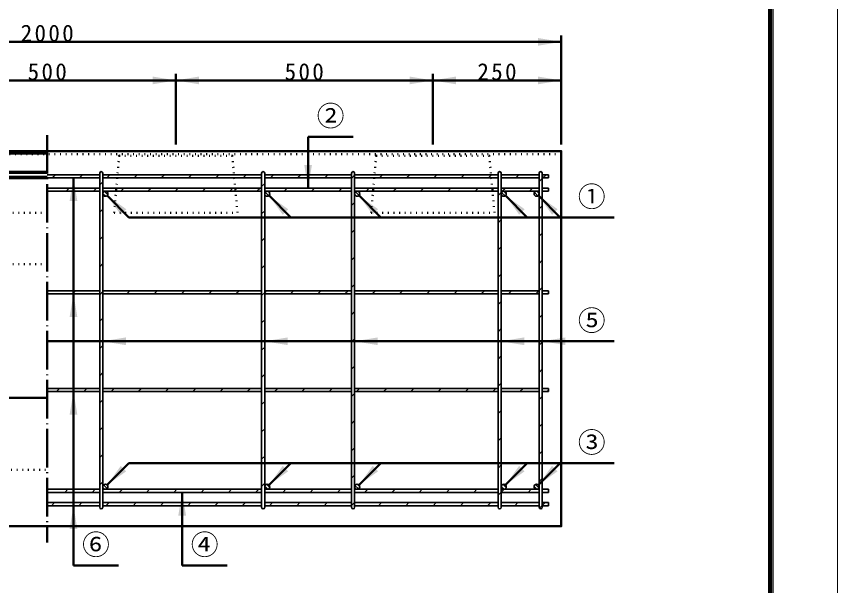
# Model space of a CAD drawing. Units: millimetres, scale not verified. Extents: x -2102 to 2102, y -1485 to 1485.
# Drawn here: x 824 to 2102, y -599 to 287 of the extents above; entities that cross this region are included whole.
import ezdxf
from ezdxf.enums import TextEntityAlignment as Align

# ---------------------------------------------------------------- set-up
doc = ezdxf.new("R2010")
doc.units = ezdxf.units.MM
doc.header["$LTSCALE"] = 5
doc.linetypes.add('DOTTED', pattern=[1.75, 0.25, -1.5])
doc.linetypes.add('LONG_DASHED_DOTTED', pattern=[15.25, 12, -1.5, 0.25, -1.5])
doc.layers.add('0-0_V-nasSTD', color=7, linetype='Continuous', lineweight=35)
doc.layers.add('0-1_0', color=7, linetype='Continuous', lineweight=50)
doc.styles.add('ＭＳ ゴシック', font='')
doc.styles.get('ＭＳ ゴシック').set_extended_font_data('MS Gothic')

msp = doc.modelspace()

# ---------------------------------------------------------------- linework, layer by layer
at = {"layer": '0-0_V-nasSTD', "linetype": 'LONG_DASHED_DOTTED', "lineweight": 50}
msp.add_line((872.475, 102.142), (872.475, -531.858), dxfattribs=at)
at = {"layer": '0-0_V-nasSTD', "lineweight": 50}
for p, q in [((1278.475, 99.506), (1278.475, 19.524)), ((72.475, 73.142), (872.475, 73.142)), ((913.275, -567.676), (913.275, 35.524)), ((1251.644, -26.046), (1217.703, 7.895)), ((1391.644, -26.046), (1357.703, 7.895)), ((1619.644, -26.046), (1585.703, 7.895)), ((1670.844, -26.046), (1636.903, 7.895)), ((1754.875, -218.876), (872.475, -218.876)), ((999.644, -408.507), (965.703, -442.448)), ((1754.875, -408.507), (999.644, -408.507)), ((1251.644, -408.507), (1217.703, -442.448)), ((1391.644, -408.507), (1357.703, -442.448)), ((1619.644, -408.507), (1585.703, -442.448)), ((1670.844, -408.507), (1636.903, -442.448)), ((1082.475, -567.676), (1082.475, -454.076))]:
    msp.add_line(p, q, dxfattribs=at)
at = {"layer": '0-0_V-nasSTD', "linetype": 'DOTTED', "lineweight": 50}
for p, q in [((1672.475, 72.342), (72.475, 72.342)), ((872.475, -18.858), (72.475, -18.858)), ((872.475, -98.858), (72.475, -98.858)), ((72.475, -418.858), (872.475, -418.858))]:
    msp.add_line(p, q, dxfattribs=at)
at = {"layer": '0-0_V-nasSTD'}
for p, q in [((961.415, 14.448), (966.599, 9.264)), ((1211.66, 13.104), (1217.255, 7.509)), ((1215.808, 14.613), (1218.764, 11.656)), ((1352.355, 13.83), (1357.982, 8.204)), ((1579.535, 12.925), (1585.076, 7.384)), ((1583.432, 14.685), (1586.836, 11.281)), ((1634.312, 14.717), (1638.068, 10.96)), ((958.915, 11.29), (963.442, 6.764)), ((1351.085, 9.443), (1353.595, 6.934)), ((1630.624, 12.747), (1636.098, 7.273)), ((960.076, -442.419), (965.733, -448.075)), ((1210.97, -444.411), (1215.741, -449.182)), ((1213.676, -441.46), (1218.691, -446.475)), ((1351.356, -443.375), (1356.776, -448.796)), ((1354.914, -441.277), (1358.875, -445.237)), ((1578.922, -444.667), (1583.484, -449.23)), ((1581.45, -441.539), (1586.612, -446.701)), ((1630.09, -444.924), (1634.427, -449.261)), ((1632.446, -441.623), (1637.728, -446.905)), ((959.668, -447.668), (960.483, -448.483))]:
    msp.add_line(p, q, dxfattribs=at)
at = {"layer": '0-0_V-nasSTD', "lineweight": 18}
for points in [[(-2102.5, -1485), (-2102.5, 1485), (2102.5, 1485), (2102.5, -1485)], [(-2002.5, -1385), (-2002.5, 1385), (2002.5, 1385), (2002.5, -1385)]]:
    msp.add_lwpolyline(points, close=True, dxfattribs=at)
at = {"layer": '0-0_V-nasSTD', "lineweight": 100}
msp.add_lwpolyline([(1997.5, -1380), (1997.5, 1380), (-1997.5, 1380)], dxfattribs=at)
at = {"layer": '0-0_V-nasSTD', "lineweight": 50}
msp.add_lwpolyline([(72.475, 77.142), (72.475, -506.858), (1672.475, -506.858), (1672.475, 77.142)], close=True, dxfattribs=at)
msp.add_lwpolyline([(1754.875, -26.046), (999.644, -26.046), (965.703, 7.895)], dxfattribs=at)
at = {"layer": '0-0_V-nasSTD'}
for centre, start, end in [((962.875, 10.724), 180, 90), ((962.875, 10.724), 90, 180), ((1214.875, 10.724), 90, 180), ((1214.875, 10.724), 180, 90), ((1354.875, 10.724), 90, 180), ((1354.875, 10.724), 180, 90), ((1582.875, 10.724), 180, 90), ((1582.875, 10.724), 118.40309, 151.59691), ((1582.875, 10.724), 90, 118.40309), ((1634.075, 10.724), 90, 0), ((1634.075, 10.724), 0, 90), ((1582.875, 10.724), 151.59691, 180), ((962.875, -445.276), 270, 180), ((962.875, -445.276), 180, 270), ((1214.875, -445.276), 270, 180), ((1214.875, -445.276), 180, 270), ((1354.875, -445.276), 270, 180), ((1354.875, -445.276), 180, 270), ((1582.875, -445.276), 270, 180), ((1582.875, -445.276), 180, 270), ((1634.075, -445.276), 0, 270), ((1634.075, -445.276), 270, 0)]:
    msp.add_arc(centre, 4, start, end, dxfattribs=at)
for points in [[(1636.475, 241.142), (1636.475, 253.142), (1672.475, 247.142)], [(1036.475, 181.142), (1036.475, 193.142), (1072.475, 187.142)], [(1072.475, 187.142), (1108.475, 181.142), (1108.475, 193.142)], [(1436.475, 181.142), (1436.475, 193.142), (1472.475, 187.142)], [(1472.475, 187.142), (1508.475, 181.142), (1508.475, 193.142)], [(1636.475, 181.142), (1636.475, 193.142), (1672.475, 187.142)], [(1272.475, 55.524), (1278.475, 19.524), (1284.475, 55.524)], [(907.275, -0.476), (913.275, 35.524), (919.275, -0.476)], [(965.703, 7.895), (986.916, -21.803), (995.402, -13.318)], [(1217.703, 7.895), (1238.916, -21.803), (1247.402, -13.318)], [(1357.703, 7.895), (1378.916, -21.803), (1387.402, -13.318)], [(1585.703, 7.895), (1606.916, -21.803), (1615.402, -13.318)], [(1636.903, 7.895), (1658.116, -21.803), (1666.602, -13.318)], [(907.275, -181.276), (913.275, -145.276), (919.275, -181.276)], [(958.875, -218.876), (994.875, -224.876), (994.875, -212.876)], [(1210.875, -218.876), (1246.875, -224.876), (1246.875, -212.876)], [(1350.875, -218.876), (1386.875, -224.876), (1386.875, -212.876)], [(1578.875, -218.876), (1614.875, -224.876), (1614.875, -212.876)], [(1642.875, -218.876), (1678.875, -224.876), (1678.875, -212.876)], [(907.275, -333.276), (913.275, -297.276), (919.275, -333.276)], [(965.703, -442.448), (986.916, -412.75), (995.402, -421.235)], [(1217.703, -442.448), (1238.916, -412.75), (1247.402, -421.235)], [(1357.703, -442.448), (1378.916, -412.75), (1387.402, -421.235)], [(1585.703, -442.448), (1606.916, -412.75), (1615.402, -421.235)], [(1636.903, -442.448), (1658.116, -412.75), (1666.602, -421.235)], [(1076.475, -490.076), (1082.475, -454.076), (1088.475, -490.076)], [(907.275, -510.876), (913.275, -474.876), (919.275, -510.876)]]:
    msp.add_solid(points, dxfattribs=at)
at = {"layer": '0-1_0'}
for p, q in [((1672.475, 87.142), (1672.475, 257.142)), ((72.475, 247.142), (1672.475, 247.142)), ((1072.475, 87.142), (1072.475, 197.142)), ((1472.475, 87.142), (1472.475, 197.142)), ((672.475, 187.142), (1072.475, 187.142)), ((1072.475, 187.142), (1472.475, 187.142)), ((1472.475, 187.142), (1672.475, 187.142)), ((1278.475, 99.542), (1348.475, 99.542)), ((72.475, 44.742), (872.475, 44.742)), ((72.475, 43.542), (872.475, 43.542)), ((72.475, 37.142), (872.475, 37.142)), ((72.475, 35.142), (872.475, 35.142)), ((168.475, -306.858), (872.475, -306.858)), ((913.275, -567.676), (983.275, -567.676)), ((1082.475, -567.676), (1152.475, -567.676))]:
    msp.add_line(p, q, dxfattribs=at)
at = {"layer": '0-1_0', "linetype": 'DOTTED'}
for p, q in [((984.475, 69.942), (976.475, -18.858)), ((984.475, 69.942), (982.075, 72.342)), ((1160.475, 69.942), (1162.875, 72.342)), ((1384.475, 69.942), (1376.475, -18.858)), ((1384.475, 69.942), (1382.075, 72.342)), ((1560.475, 69.942), (1562.875, 72.342)), ((976.475, -18.858), (1168.475, -18.858)), ((1376.475, -18.858), (1568.475, -18.858))]:
    msp.add_line(p, q, dxfattribs=at)
at = {"layer": '0-1_0', "lineweight": 35}
for p, q in [((872.475, 40.324), (954.075, 40.324)), ((880.263, 35.524), (885.063, 40.324)), ((922.689, 35.524), (927.489, 40.324)), ((954.075, 42.724), (954.075, -477.276)), ((958.875, 42.724), (958.875, -477.276)), ((958.875, 40.324), (1206.075, 40.324)), ((969.916, 40.324), (965.116, 35.524)), ((1007.542, 35.524), (1012.342, 40.324)), ((1049.968, 35.524), (1054.768, 40.324)), ((1092.395, 35.524), (1097.195, 40.324)), ((1134.821, 35.524), (1139.621, 40.324)), ((1177.248, 35.524), (1182.048, 40.324)), ((1206.075, 42.724), (1206.075, -477.276)), ((1210.875, 42.724), (1210.875, -477.276)), ((1210.875, 40.324), (1346.075, 40.324)), ((1219.674, 35.524), (1224.474, 40.324)), ((1262.1, 35.524), (1266.9, 40.324)), ((1304.527, 35.524), (1309.327, 40.324)), ((1346.075, 42.724), (1346.075, -477.276)), ((1350.875, 39.445), (1346.075, 34.645)), ((1350.875, 42.724), (1350.875, -477.276)), ((1350.875, 40.324), (1574.075, 40.324)), ((1351.753, 40.324), (1350.875, 39.445)), ((1394.18, 40.324), (1389.38, 35.524)), ((1431.806, 35.524), (1436.606, 40.324)), ((1474.233, 35.524), (1479.033, 40.324)), ((1516.659, 35.524), (1521.459, 40.324)), ((1559.085, 35.524), (1563.342, 39.78)), ((1563.885, 40.324), (1563.342, 39.78)), ((1574.075, 42.724), (1574.075, -477.276)), ((1578.875, 42.724), (1578.875, -477.276)), ((1578.875, 40.324), (1638.075, 40.324)), ((1601.512, 35.524), (1606.312, 40.324)), ((1638.075, 42.724), (1638.075, -477.276)), ((1642.875, 42.724), (1642.875, -477.276)), ((1642.875, 40.324), (1652.475, 40.324)), ((1648.738, 40.324), (1643.938, 35.524)), ((1652.475, 40.324), (1652.475, 35.524)), ((872.475, 35.524), (954.075, 35.524)), ((958.875, 29.283), (954.075, 24.483)), ((958.875, 35.524), (1206.075, 35.524)), ((1210.875, 26.724), (1206.075, 21.924)), ((1210.875, 35.524), (1346.075, 35.524)), ((1350.875, 35.524), (1574.075, 35.524)), ((1578.875, 35.524), (1638.075, 35.524)), ((1642.875, 34.46), (1638.075, 29.66)), ((1642.875, 35.524), (1652.475, 35.524)), ((872.475, 19.524), (954.075, 19.524)), ((872.475, 14.724), (954.075, 14.724)), ((901.889, 14.724), (906.689, 19.524)), ((944.316, 14.724), (949.116, 19.524)), ((958.875, 19.524), (1206.075, 19.524)), ((958.875, 14.724), (1206.075, 14.724)), ((991.542, 19.524), (986.742, 14.724)), ((1029.168, 14.724), (1033.968, 19.524)), ((1071.595, 14.724), (1076.395, 19.524)), ((1114.021, 14.724), (1118.821, 19.524)), ((1156.448, 14.724), (1161.248, 19.524)), ((1198.874, 14.724), (1203.674, 19.524)), ((1210.875, 19.524), (1346.075, 19.524)), ((1210.875, 14.724), (1346.075, 14.724)), ((1241.3, 14.724), (1246.1, 19.524)), ((1283.727, 14.724), (1288.527, 19.524)), ((1326.153, 14.724), (1330.953, 19.524)), ((1350.875, 19.524), (1574.075, 19.524)), ((1350.875, 14.724), (1574.075, 14.724)), ((1368.58, 14.724), (1373.38, 19.524)), ((1411.006, 14.724), (1415.806, 19.524)), ((1453.433, 14.724), (1458.233, 19.524)), ((1495.859, 14.724), (1500.659, 19.524)), ((1538.285, 14.724), (1543.085, 19.524)), ((1578.875, 12.887), (1574.075, 8.087)), ((1578.875, 19.524), (1638.075, 19.524)), ((1578.875, 14.724), (1638.075, 14.724)), ((1585.512, 19.524), (1580.712, 14.724)), ((1623.138, 14.724), (1627.938, 19.524)), ((1642.875, 19.524), (1652.475, 19.524)), ((1642.875, 14.724), (1652.475, 14.724)), ((1652.475, 19.524), (1652.475, 14.724)), ((1350.875, -2.981), (1346.075, -7.781)), ((1642.875, -7.966), (1638.075, -12.766)), ((958.875, -13.144), (954.075, -17.944)), ((1210.875, -15.702), (1206.075, -20.502)), ((1578.875, -29.54), (1574.075, -34.34)), ((1350.875, -45.408), (1346.075, -50.208)), ((1642.875, -50.393), (1638.075, -55.193)), ((958.875, -55.57), (954.075, -60.37)), ((1210.875, -58.129), (1206.075, -62.929)), ((1578.875, -71.966), (1574.075, -76.766)), ((1350.875, -87.834), (1346.075, -92.634)), ((958.875, -97.997), (954.075, -102.797)), ((1210.875, -100.555), (1206.075, -105.355)), ((1642.875, -92.819), (1638.075, -97.619)), ((1578.875, -114.393), (1574.075, -119.193)), ((872.475, -140.476), (954.075, -140.476)), ((911.598, -145.276), (916.398, -140.476)), ((958.875, -140.476), (1206.075, -140.476)), ((996.451, -145.276), (1001.251, -140.476)), ((1038.877, -145.276), (1043.677, -140.476)), ((1081.303, -145.276), (1086.103, -140.476)), ((1123.73, -145.276), (1128.53, -140.476)), ((1166.156, -145.276), (1170.956, -140.476)), ((1210.875, -140.476), (1346.075, -140.476)), ((1213.383, -140.476), (1210.875, -142.984)), ((1251.009, -145.276), (1255.809, -140.476)), ((1293.436, -145.276), (1298.236, -140.476)), ((1335.862, -145.276), (1340.662, -140.476)), ((1350.875, -130.261), (1346.075, -135.061)), ((1350.875, -140.476), (1574.075, -140.476)), ((1378.288, -145.276), (1383.088, -140.476)), ((1420.715, -145.276), (1425.515, -140.476)), ((1463.141, -145.276), (1467.941, -140.476)), ((1505.568, -145.276), (1510.368, -140.476)), ((1547.994, -145.276), (1552.794, -140.476)), ((1578.875, -140.476), (1638.075, -140.476)), ((1590.42, -145.276), (1595.22, -140.476)), ((1632.847, -145.276), (1637.647, -140.476)), ((1642.875, -135.245), (1638.075, -140.045)), ((1642.875, -140.476), (1652.475, -140.476)), ((1652.475, -140.476), (1652.475, -145.276)), ((872.475, -145.276), (954.075, -145.276)), ((954.024, -145.276), (954.075, -145.226)), ((958.875, -141.562), (954.075, -146.362)), ((958.875, -145.276), (1206.075, -145.276)), ((1210.875, -142.981), (1206.075, -147.781)), ((1210.875, -145.276), (1346.075, -145.276)), ((1350.875, -145.276), (1574.075, -145.276)), ((1578.875, -145.276), (1638.075, -145.276)), ((1642.875, -145.276), (1652.475, -145.276)), ((1578.875, -156.819), (1574.075, -161.619)), ((1350.875, -172.687), (1346.075, -177.487)), ((1642.875, -177.672), (1638.075, -182.472)), ((958.875, -182.849), (954.075, -187.649)), ((1210.875, -185.408), (1206.075, -190.208)), ((1578.875, -199.245), (1574.075, -204.045)), ((1350.875, -215.113), (1346.075, -219.913)), ((958.875, -225.276), (954.075, -230.076)), ((1210.875, -227.834), (1206.075, -232.634)), ((1642.875, -220.098), (1638.075, -224.898)), ((1578.875, -241.672), (1574.075, -246.472)), ((958.875, -267.702), (954.075, -272.502)), ((1350.875, -257.54), (1346.075, -262.34)), ((1642.875, -262.525), (1638.075, -267.325)), ((1210.875, -270.261), (1206.075, -275.061)), ((872.475, -292.476), (954.075, -292.476)), ((886.874, -297.276), (891.674, -292.476)), ((929.3, -297.276), (934.1, -292.476)), ((958.875, -292.476), (1206.075, -292.476)), ((971.727, -297.276), (976.527, -292.476)), ((1014.153, -297.276), (1018.953, -292.476)), ((1056.58, -297.276), (1061.38, -292.476)), ((1099.006, -297.276), (1103.806, -292.476)), ((1141.433, -297.276), (1146.233, -292.476)), ((1183.859, -297.276), (1188.659, -292.476)), ((1210.875, -292.476), (1346.075, -292.476)), ((1226.285, -297.276), (1231.085, -292.476)), ((1268.712, -297.276), (1273.512, -292.476)), ((1311.138, -297.276), (1315.938, -292.476)), ((1350.875, -292.476), (1574.075, -292.476)), ((1358.365, -292.476), (1353.565, -297.276)), ((1395.991, -297.276), (1400.791, -292.476)), ((1438.417, -297.276), (1443.217, -292.476)), ((1480.844, -297.276), (1485.644, -292.476)), ((1523.27, -297.276), (1528.07, -292.476)), ((1565.697, -297.276), (1570.497, -292.476)), ((1578.875, -284.098), (1574.075, -288.898)), ((1578.875, -292.476), (1638.075, -292.476)), ((1608.123, -297.276), (1612.923, -292.476)), ((1642.875, -292.476), (1652.475, -292.476)), ((1652.475, -292.476), (1652.475, -297.276)), ((872.475, -297.276), (954.075, -297.276)), ((958.875, -297.276), (1206.075, -297.276)), ((1210.875, -297.276), (1346.075, -297.276)), ((1350.875, -299.966), (1346.075, -304.766)), ((1350.875, -297.276), (1574.075, -297.276)), ((1578.875, -297.276), (1638.075, -297.276)), ((1638.075, -309.751), (1642.875, -304.951)), ((1642.875, -297.276), (1652.475, -297.276)), ((1650.549, -297.276), (1652.475, -295.351)), ((958.875, -310.129), (954.075, -314.929)), ((1210.875, -312.687), (1206.075, -317.487)), ((1574.075, -331.325), (1578.875, -326.525)), ((1350.875, -342.393), (1346.075, -347.193)), ((958.875, -352.555), (954.075, -357.355)), ((1210.875, -355.113), (1206.075, -359.913)), ((1638.075, -352.177), (1642.875, -347.377)), ((1574.075, -373.751), (1578.875, -368.951)), ((958.875, -394.981), (954.075, -399.781)), ((1350.875, -384.819), (1346.075, -389.619)), ((1638.075, -394.604), (1642.875, -389.804)), ((1210.875, -397.54), (1206.075, -402.34)), ((1574.075, -416.177), (1578.875, -411.377)), ((1350.875, -427.245), (1346.075, -432.045)), ((1638.075, -437.03), (1642.875, -432.23)), ((958.875, -437.408), (954.075, -442.208)), ((1210.875, -439.966), (1206.075, -444.766)), ((872.475, -449.276), (954.075, -449.276)), ((872.475, -454.076), (954.075, -454.076)), ((899.78, -454.076), (904.58, -449.276)), ((942.206, -454.076), (947.006, -449.276)), ((958.875, -449.276), (1206.075, -449.276)), ((958.875, -454.076), (1206.075, -454.076)), ((984.633, -454.076), (989.433, -449.276)), ((1027.059, -454.076), (1031.859, -449.276)), ((1069.485, -454.076), (1074.285, -449.276)), ((1111.912, -454.076), (1116.712, -449.276)), ((1154.338, -454.076), (1159.138, -449.276)), ((1196.765, -454.076), (1201.565, -449.276)), ((1210.875, -449.276), (1346.075, -449.276)), ((1210.875, -454.076), (1346.075, -454.076)), ((1243.991, -449.276), (1239.191, -454.076)), ((1281.617, -454.076), (1286.417, -449.276)), ((1324.044, -454.076), (1328.844, -449.276)), ((1350.875, -449.276), (1574.075, -449.276)), ((1350.875, -454.076), (1574.075, -454.076)), ((1366.47, -454.076), (1371.27, -449.276)), ((1408.897, -454.076), (1413.697, -449.276)), ((1451.323, -454.076), (1456.123, -449.276)), ((1493.749, -454.076), (1498.549, -449.276)), ((1536.176, -454.076), (1540.976, -449.276)), ((1574.075, -458.604), (1578.875, -453.804)), ((1578.875, -449.276), (1638.075, -449.276)), ((1578.875, -453.804), (1583.402, -449.276)), ((1578.875, -454.076), (1638.075, -454.076)), ((1621.029, -454.076), (1625.829, -449.276)), ((1642.875, -449.276), (1652.475, -449.276)), ((1642.875, -454.076), (1652.475, -454.076)), ((1652.475, -449.276), (1652.475, -454.076)), ((872.475, -470.076), (954.075, -470.076)), ((878.98, -474.876), (883.78, -470.076)), ((921.406, -474.876), (926.206, -470.076)), ((958.875, -470.076), (1206.075, -470.076)), ((968.633, -470.076), (963.833, -474.876)), ((1006.259, -474.876), (1011.059, -470.076)), ((1048.685, -474.876), (1053.485, -470.076)), ((1091.112, -474.876), (1095.912, -470.076)), ((1133.538, -474.876), (1138.338, -470.076)), ((1175.965, -474.876), (1180.765, -470.076)), ((1210.875, -470.076), (1346.075, -470.076)), ((1223.191, -470.076), (1218.391, -474.876)), ((1260.817, -474.876), (1265.617, -470.076)), ((1303.244, -474.876), (1308.044, -470.076)), ((1346.075, -474.472), (1350.875, -469.672)), ((1350.875, -470.076), (1574.075, -470.076)), ((1388.097, -474.876), (1392.897, -470.076)), ((1430.523, -474.876), (1435.323, -470.076)), ((1472.949, -474.876), (1477.749, -470.076)), ((1515.376, -474.876), (1520.176, -470.076)), ((1557.802, -474.876), (1562.602, -470.076)), ((1578.875, -470.076), (1638.075, -470.076)), ((1600.229, -474.876), (1605.029, -470.076)), ((1642.875, -470.076), (1652.475, -470.076)), ((1642.875, -474.657), (1647.455, -470.076)), ((1652.475, -470.076), (1652.475, -474.876)), ((872.475, -474.876), (954.075, -474.876)), ((958.875, -474.876), (1206.075, -474.876)), ((1210.875, -474.876), (1346.075, -474.876)), ((1345.67, -474.876), (1346.075, -474.472)), ((1350.875, -474.876), (1574.075, -474.876)), ((1578.875, -474.876), (1638.075, -474.876)), ((1638.671, -478.86), (1642.875, -474.657)), ((1642.875, -474.876), (1652.475, -474.876))]:
    msp.add_line(p, q, dxfattribs=at)
at = {"layer": '0-1_0', "linetype": 'DOTTED'}
for points in [[(984.475, 69.942), (1160.475, 69.942), (1168.475, -18.858)], [(1384.475, 69.942), (1560.475, 69.942), (1568.475, -18.858)]]:
    msp.add_lwpolyline(points, dxfattribs=at)
at = {"layer": '0-1_0', "lineweight": 35}
for centre in [(962.875, 10.724), (1214.875, 10.724), (1354.875, 10.724), (1582.875, 10.724), (1634.075, 10.724), (962.875, -445.276), (1214.875, -445.276), (1354.875, -445.276), (1582.875, -445.276), (1634.075, -445.276)]:
    msp.add_circle(centre, 4, dxfattribs=at)
for centre, start, end in [((956.475, 42.724), 0, 180), ((1208.475, 42.724), 0, 180), ((1348.475, 42.724), 0, 180), ((1576.475, 42.724), 0, 180), ((1640.475, 42.724), 0, 180), ((956.475, -477.276), 180, 0), ((1208.475, -477.276), 180, 0), ((1348.475, -477.276), 180, 0), ((1576.475, -477.276), 180, 0), ((1640.475, -477.276), 180, 0)]:
    msp.add_arc(centre, 2.4, start, end, dxfattribs=at)

# ---------------------------------------------------------------- texts
at = {"layer": '0-0_V-nasSTD', "style": 'ＭＳ ゴシック'}
for s, p in [('②', (1291.875, 106.542)), ('①', (1698.275, -19.046)), ('⑤', (1698.275, -211.876)), ('③', (1698.275, -401.507)), ('⑥', (926.675, -560.676)), ('④', (1095.875, -560.676))]:
    msp.add_text(s, height=31.67, dxfattribs=at).set_placement(p, align=Align.BOTTOM_LEFT)
at = {"layer": '0-0_V-nasSTD', "char_height": 26.39, "attachment_point": 7, "style": 'ＭＳ ゴシック'}
for s, insert in [('\\T1.2;2000', (831.075, 247.142)), ('\\T1.2;500', (841.875, 187.142)), ('\\T1.2;500', (1241.875, 187.142)), ('\\T1.2;250', (1541.875, 187.142))]:
    msp.add_mtext(s, dxfattribs=dict(at, insert=insert))

doc.saveas('drawing.dxf')
